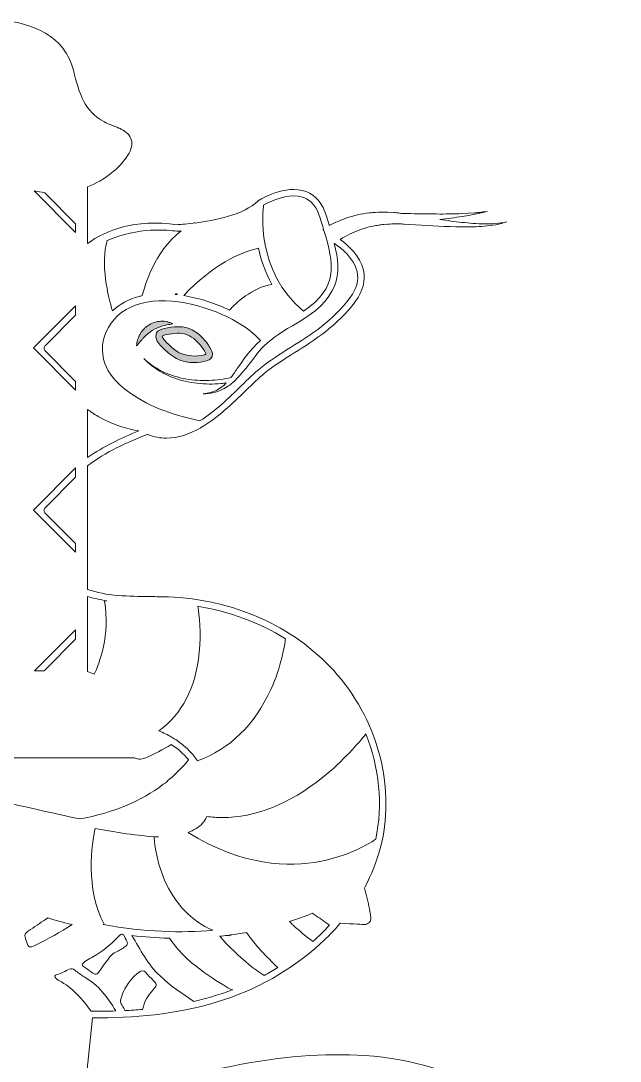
# Model space of a CAD drawing. Extents: x 786 to 2215, y -2929 to -71.
# Drawn here: x 1548 to 2215, y -1229 to -71 of the extents above; entities that cross this region are included whole.
import ezdxf

# ---------------------------------------------------------------- set-up
doc = ezdxf.new("R2010")
doc.units = 0
doc.header["$MEASUREMENT"] = 0
doc.layers.add('Layer 1', color=7, linetype='Continuous')

# ---------------------------------------------------------------- blocks, each defined once
blk = doc.blocks.new('block 2')
at = {"layer": 'Layer 1', "true_color": 0x00cada}
h = blk.add_hatch(color=132, dxfattribs=at)
h.dxf.hatch_style = 2
edge = h.paths.add_edge_path()
edge.add_spline(control_points=[(1687.7, -420.9), (1688.4, -420.3), (1689.2, -419.7), (1689.9, -419), (1690.6, -418.3), (1691.4, -417.8), (1692.2, -417.3), (1693, -416.7), (1693.7, -416.1), (1694.5, -415.7), (1697.8, -413.6), (1701.3, -412.1), (1705.1, -410.9), (1705.1, -410.9), (1708, -410.1), (1708, -410.1), (1709, -409.9), (1710, -409.6), (1711, -409.4), (1713.1, -408.9), (1715.2, -408.6), (1717.5, -408.2), (1716.5, -407.6), (1715.4, -407.2), (1714.4, -406.8), (1713.3, -406.4), (1712.2, -406.1), (1711.1, -405.8), (1710, -405.6), (1708.8, -405.5), (1707.7, -405.3), (1706.5, -405.3), (1705.3, -405.3), (1704.2, -405.3), (1699.5, -405.5), (1694.8, -406.9), (1690.7, -409.5), (1689.7, -410.1), (1688.8, -410.9), (1687.8, -411.6), (1686.9, -412.4), (1686, -413.1), (1685.2, -414), (1684.4, -414.9), (1683.6, -415.8), (1682.9, -416.7), (1682.2, -417.7), (1681.6, -418.6), (1681, -419.6), (1680.7, -420.1), (1680.4, -420.6), (1680.1, -421.1), (1679.9, -421.7), (1679.7, -422.2), (1679.5, -422.7), (1679, -423.8), (1678.7, -424.9), (1678.3, -426), (1677.9, -427), (1677.8, -428.2), (1677.6, -429.3), (1677.4, -430.4), (1677.3, -431.5), (1677.2, -432.7), (1678.8, -431), (1680.1, -429.2), (1681.4, -427.6), (1682.2, -426.8), (1682.8, -426), (1683.5, -425.3), (1683.8, -424.9), (1684.2, -424.5), (1684.5, -424.1), (1684.9, -423.7), (1685.2, -423.4), (1685.6, -423), (1686.3, -422.3), (1687, -421.6), (1687.7, -420.9)], knot_values=[0, 0, 0, 0, 1, 1, 1, 2, 2, 2, 3, 3, 3, 4, 4, 4, 5, 5, 5, 6, 6, 6, 7, 7, 7, 8, 8, 8, 9, 9, 9, 10, 10, 10, 11, 11, 11, 12, 12, 12, 13, 13, 13, 14, 14, 14, 15, 15, 15, 16, 16, 16, 17, 17, 17, 18, 18, 18, 19, 19, 19, 20, 20, 20, 21, 21, 21, 22, 22, 22, 23, 23, 23, 24, 24, 24, 25, 25, 25, 26, 26, 26, 26], degree=3, periodic=1)
h = blk.add_hatch(color=132, dxfattribs=at)
h.dxf.hatch_style = 2
edge = h.paths.add_edge_path()
edge.add_spline(control_points=[(1698.9, -418.9), (1694.3, -429.4), (1719.4, -445.8), (1721.6, -446.9), (1727.9, -449.8), (1734.8, -451.3), (1741.7, -451.3), (1746.1, -451.3), (1750.6, -450.7), (1754.9, -449.4), (1756.1, -449), (1759.9, -447.9), (1761.3, -444.5), (1762.6, -441.1), (1760.9, -437.8), (1758.8, -434.4), (1757, -431.3), (1754.7, -428.2), (1751.7, -425), (1746.7, -419.6), (1738.7, -412.9), (1728.4, -411.6), (1721.5, -410.8), (1708.9, -412.2), (1702.5, -415.3), (1700.4, -416.3), (1699.4, -417.8), (1698.9, -418.9)], knot_values=[0, 0, 0, 0, 1, 1, 1, 2, 2, 2, 3, 3, 3, 4, 4, 4, 5, 5, 5, 6, 6, 6, 7, 7, 7, 8, 8, 8, 9, 9, 9, 9], degree=3, periodic=1)
edge = h.paths.add_edge_path()
edge.add_spline(control_points=[(1705.7, -421.8), (1710.7, -419.4), (1721.9, -418.1), (1727.6, -418.8), (1735.6, -419.8), (1742.2, -425.4), (1746.4, -429.9), (1749, -432.8), (1751, -435.5), (1752.6, -438.1), (1753.9, -440.3), (1754.4, -441.3), (1754.5, -441.8), (1754.2, -441.9), (1753.7, -442.2), (1752.8, -442.5), (1743.6, -445.2), (1733.4, -444.4), (1724.7, -440.3), (1719.7, -438), (1705.6, -425.8), (1705.6, -421.9), (1705.6, -421.9), (1705.6, -421.8), (1705.7, -421.8)], knot_values=[0, 0, 0, 0, 1, 1, 1, 2, 2, 2, 3, 3, 3, 4, 4, 4, 5, 5, 5, 6, 6, 6, 7, 7, 7, 8, 8, 8, 8], degree=3, periodic=1)
at = {"layer": 'Layer 1', "lineweight": 0}
for points, knots in [([(2212.4, -1540.5), (2211.8, -1534.8), (2211.2, -1529.1), (2210.5, -1523.4), (2210.5, -1523.4), (2210.5, -1523.4), (2210.5, -1523.4), (2210.7, -1523.2), (2210.7, -1523), (2210.8, -1522.9), (2210.8, -1522.9), (2210.4, -1522.7), (2210.4, -1522.7), (2208.3, -1505.8), (2205.4, -1489.1), (2201.7, -1473), (2198, -1456.8), (2193.6, -1441.1), (2188.4, -1426.1), (2188.7, -1425), (2188.8, -1424.3), (2188.8, -1424), (2188.8, -1424), (2187.6, -1423.8), (2187.6, -1423.8), (2182.9, -1410.3), (2177.6, -1397.4), (2171.8, -1385.2), (2147.1, -1333), (2113.1, -1292.8), (2070.8, -1265.7), (2032.1, -1240.9), (1985.1, -1226.4), (1931.1, -1222.6), (1886.9, -1219.6), (1836.7, -1223.6), (1781.9, -1234.7), (1751.1, -1240.9), (1720, -1248.7), (1690, -1256.3), (1666.4, -1262.2), (1642.5, -1268.2), (1618.3, -1273.6), (1618.3, -1273.6), (1628, -1180.5), (1628, -1180.5), (1674.1, -1181.1), (1721, -1176.7), (1765.8, -1163.2), (1809.6, -1150), (1849.8, -1127.5), (1882, -1097.9), (1889.9, -1090.7), (1897.2, -1083.1), (1903.8, -1075.3), (1919, -1076.3), (1929.4, -1076.6), (1931, -1076.7), (1932.9, -1076.7), (1934.8, -1075.9), (1936.1, -1074.5), (1937.4, -1073), (1938, -1071.1), (1937.7, -1069.2), (1937.3, -1065.9), (1936.8, -1062.7), (1936.2, -1059.4), (1934.8, -1051.6), (1933, -1043.9), (1930.7, -1036.2), (1931.8, -1034.2), (1932.8, -1032.1), (1933.9, -1030.1), (1934, -1030), (1934.1, -1029.9), (1934.1, -1029.9), (1934.1, -1029.9), (1934, -1029.7), (1934, -1029.7), (1941, -1015.8), (1946.2, -1001.3), (1949.7, -986.4), (1965, -920.5), (1944.6, -846.8), (1896.5, -794.1), (1851.3, -744.5), (1784.2, -714.6), (1712.4, -712.1), (1705.9, -711.9), (1699.1, -711.8), (1692.5, -711.8), (1668.2, -711.5), (1643.3, -711.2), (1622.7, -703.8), (1622.7, -703.8), (1622.7, -566.1), (1622.7, -566.1), (1642.6, -550.8), (1666.3, -540.4), (1689.2, -531.2), (1689.3, -531.2), (1689.4, -531.3), (1689.5, -531.3), (1696.6, -534.2), (1703.6, -535.4), (1710.5, -535.4), (1723.5, -535.4), (1736, -531), (1747.8, -524.3), (1748, -524.3), (1748.1, -524.3), (1748.3, -524.4), (1748.3, -524.4), (1748.4, -523.9), (1748.4, -523.9), (1767.2, -513.1), (1784.2, -496.5), (1798.7, -482.5), (1806.2, -475.2), (1813.2, -468.3), (1819.5, -463.2), (1829.6, -454.9), (1840.7, -448), (1852.5, -440.6), (1875.9, -425.8), (1900.2, -410.6), (1920.8, -383.1), (1929.3, -371.6), (1932.2, -359.9), (1929.6, -348.3), (1925.9, -332.7), (1913, -321), (1903.7, -314.3), (1904.5, -313.7), (1905.4, -313.2), (1906.3, -312.6), (1909.6, -310.6), (1913.1, -308.9), (1916.6, -307.2), (1923.7, -303.9), (1931.3, -301.4), (1939, -299.7), (1941, -299.2), (1942.9, -298.9), (1944.9, -298.6), (1944.9, -298.6), (1947.8, -298.1), (1947.8, -298.1), (1948.8, -297.9), (1949.8, -297.8), (1950.8, -297.7), (1951.9, -297.6), (1953, -297.5), (1954.1, -297.4), (1954.1, -297.4), (1954.2, -297.5), (1954.2, -297.5), (1957.4, -297.3), (1960.6, -297.1), (1963.8, -296.8), (1965.5, -296.8), (1967.2, -296.9), (1968.9, -296.9), (1970.9, -297), (1972.9, -297), (1975, -297.2), (1975, -297.2), (1987.7, -298), (1987.7, -298), (2004.7, -299.1), (2021.7, -300.1), (2038.7, -300.2), (2047.2, -300.3), (2055.7, -300.2), (2064.3, -299.5), (2072.7, -298.7), (2081.3, -297.5), (2089.2, -294.5), (2081, -296.7), (2072.6, -297), (2064.2, -296.9), (2055.8, -296.8), (2047.4, -296.1), (2039, -295.2), (2030.9, -294.3), (2022.8, -293.2), (2014.7, -292), (2023, -291), (2031.3, -290), (2039.6, -288.7), (2039.6, -288.7), (2046.7, -287.5), (2046.7, -287.5), (2046.7, -287.5), (2053.7, -286.2), (2053.7, -286.2), (2056.1, -285.7), (2058.4, -285.2), (2060.7, -284.7), (2063.1, -284.1), (2065.3, -283.4), (2067.6, -282.8), (2065.3, -283.1), (2062.9, -283.6), (2060.6, -283.9), (2058.2, -284.1), (2055.9, -284.4), (2053.5, -284.6), (2053.5, -284.6), (2046.4, -285.1), (2046.4, -285.1), (2046.4, -285.1), (2039.3, -285.5), (2039.3, -285.5), (2029.8, -285.8), (2020.4, -286), (2010.9, -285.9), (2001.4, -285.9), (1991.9, -285.8), (1982.4, -285.5), (1978.9, -285.4), (1975.4, -285.3), (1972, -285.2), (1971.2, -285.1), (1970.5, -285), (1969.9, -284.9), (1967.7, -284.7), (1965.5, -284.3), (1963.2, -284.2), (1963.2, -284.2), (1956.6, -283.8), (1956.6, -283.8), (1954.4, -283.8), (1952.1, -283.8), (1949.9, -283.8), (1948.8, -283.8), (1947.7, -283.8), (1946.5, -283.9), (1946.5, -283.9), (1943.2, -284.1), (1943.2, -284.1), (1941, -284.3), (1938.7, -284.4), (1936.5, -284.7), (1927.6, -285.7), (1918.7, -287.7), (1910.1, -290.7), (1905.8, -292.2), (1901.5, -293.9), (1897.4, -295.9), (1895.4, -296.8), (1893.5, -297.8), (1891.5, -298.9), (1891.4, -298.5), (1891.4, -298.2), (1891.3, -297.9), (1890.3, -294.9), (1889.4, -291.7), (1888.5, -288.5), (1884.3, -274.4), (1876.7, -265.1), (1865.8, -261), (1842.8, -252.3), (1813.9, -270.2), (1812.7, -271), (1812.7, -271), (1812.4, -271.2), (1812.4, -271.2), (1812.4, -271.2), (1812.1, -271.5), (1812.1, -271.5), (1796.9, -286.7), (1763.9, -293.2), (1742.4, -296), (1742.4, -296), (1742.1, -295.3), (1742.1, -295.3), (1741.5, -295.6), (1741, -295.9), (1740.4, -296.2), (1730.9, -297.3), (1724, -297.7), (1722.5, -297.8), (1675, -291.2), (1643, -304), (1622.7, -318.7), (1622.7, -318.7), (1622.7, -255.8), (1622.7, -255.8), (1641.7, -248.1), (1657.6, -235.8), (1667.3, -220.6), (1671.6, -214), (1672.9, -208.3), (1671.2, -203.1), (1669.6, -197.9), (1665.3, -194.4), (1660.2, -191.7), (1660.2, -191.7), (1660.2, -191.6), (1660.2, -191.6), (1659.9, -191.4), (1658.2, -190.6), (1655.5, -189.4), (1653.7, -188.7), (1652, -188), (1650.2, -187.3), (1647.2, -186), (1644.1, -184.8), (1641.4, -183.4), (1619.7, -172.3), (1613.4, -152.6), (1606.9, -126), (1597.5, -87.8), (1559.9, -72.5), (1527.8, -70.9), (1527.8, -70.9), (1527.6, -70.9), (1527.6, -70.9), (1527.6, -70.9), (1527.3, -70.9), (1527.3, -70.9), (1495.2, -72.5), (1457.6, -87.8), (1448.3, -126), (1441.8, -152.6), (1435.5, -172.3), (1413.7, -183.4), (1411, -184.8), (1407.9, -186), (1404.9, -187.3), (1403.1, -188), (1401.4, -188.7), (1399.6, -189.5), (1396.9, -190.6), (1395.3, -191.4), (1394.9, -191.6), (1394.9, -191.6), (1395, -191.7), (1395, -191.7), (1389.8, -194.4), (1385.6, -197.9), (1383.9, -203.1), (1382.3, -208.3), (1383.5, -214), (1387.8, -220.6), (1397.6, -235.8), (1413.4, -248.1), (1432.5, -255.8), (1432.5, -255.8), (1432.5, -480.3), (1432.5, -480.3), (1420.3, -494.5), (1409, -509.7), (1399, -525.8), (1372, -569.5), (1357.8, -618.1), (1356.8, -664.4), (1356.8, -664.4), (1356.1, -664.9), (1356.1, -664.9), (1356.2, -665), (1356.4, -665.3), (1356.8, -665.7), (1356.4, -686.1), (1358.6, -706), (1363.4, -724.9), (1363.5, -725.1), (1363.6, -725.3), (1363.6, -725.6), (1367.8, -741.9), (1374, -757.4), (1382.1, -771.7), (1389.2, -784.2), (1397.5, -795.5), (1406.6, -805.7), (1397.9, -810.2), (1389.2, -815.4), (1382.1, -822.7), (1374.6, -830.6), (1371.2, -841.9), (1371.9, -856.3), (1372.1, -859.9), (1372.5, -863.5), (1372.9, -867), (1373.4, -870.7), (1373.8, -874.1), (1373.9, -877.6), (1373.9, -878.3), (1373.9, -878.8), (1373.8, -879.2), (1373.6, -879.1), (1373.4, -879), (1373, -878.9), (1344.1, -866.7), (1316.3, -845.1), (1298.8, -821.1), (1298.5, -820.7), (1298.2, -820.2), (1297.8, -819.6), (1295.3, -815.7), (1291.5, -809.8), (1285.5, -808.9), (1282.5, -808.4), (1279.6, -809.3), (1277.1, -811.4), (1273.9, -814.1), (1272.9, -818), (1272.4, -820.1), (1267.6, -838.2), (1265.7, -856.8), (1266.9, -875.4), (1243.6, -889), (1217.3, -905.3), (1194.3, -927), (1153.6, -965.4), (1127.5, -1011.2), (1118.9, -1059.4), (1118.3, -1062.6), (1117.8, -1065.9), (1117.4, -1069.2), (1117.2, -1071.1), (1117.8, -1073), (1119.1, -1074.5), (1120.4, -1075.9), (1122.2, -1076.7), (1124.2, -1076.7), (1125.5, -1076.6), (1133.3, -1076.4), (1145.1, -1075.7), (1115.7, -1128.5), (1103.4, -1189.9), (1111.8, -1248.6), (1119.9, -1305.1), (1147.1, -1359.3), (1190.5, -1405.3), (1192.2, -1407.1), (1194, -1408.9), (1195.8, -1410.8), (1181.3, -1407.5), (1143.2, -1400.6), (1094.2, -1405.7), (1058, -1409.6), (1023.4, -1419.2), (991.4, -1434.5), (960.6, -1449.2), (932.1, -1469.2), (906.5, -1494.1), (906.5, -1494.1), (903.9, -1493.9), (903.9, -1493.9), (903.9, -1494.2), (903.8, -1495.2), (903.7, -1496.9), (897.1, -1503.4), (890.8, -1510.2), (884.6, -1517.4), (855.7, -1551), (833.1, -1587.1), (817.2, -1624.5), (817.2, -1624.5), (814.7, -1624.6), (814.7, -1624.6), (814.7, -1625), (814.8, -1626.7), (815.1, -1629.6), (793.7, -1682), (785.6, -1736.8), (791.7, -1790.7), (793.3, -1805.4), (796.1, -1820), (799.8, -1834.4), (799.8, -1834.4), (798.8, -1835.4), (798.8, -1835.4), (798.8, -1835.4), (799.5, -1836.1), (800.6, -1837.3), (809.1, -1868.9), (822.7, -1899.5), (841, -1928.8), (859.3, -1958.1), (882.4, -1986.1), (910, -2012.4), (910, -2012.4), (909.2, -2013.8), (909.2, -2013.8), (909.5, -2014), (911.4, -2015), (914.4, -2016.5), (921.9, -2023.4), (929.7, -2030.3), (937.8, -2037), (945.9, -2043.7), (954.4, -2050.3), (963.1, -2056.7), (1009.2, -2090.6), (1060.9, -2115.5), (1117.5, -2131.2), (1117.5, -2131.2), (1117.7, -2133), (1117.7, -2133), (1118, -2133), (1119.8, -2132.9), (1122.8, -2132.6), (1122.8, -2132.6), (1122.8, -2132.6), (1122.8, -2132.6), (1169.4, -2145), (1219.4, -2151.2), (1272.5, -2151.2), (1272.5, -2151.2), (1274.2, -2151.2), (1274.2, -2151.2), (1338.4, -2151), (1395.5, -2141.8), (1438, -2132.7), (1441.3, -2230.1), (1442.7, -2317.8), (1442.1, -2390.1), (1418.9, -2418.3), (1403.9, -2453), (1402.8, -2497.2), (1402.6, -2502.8), (1402.7, -2508.4), (1403.1, -2513.8), (1403.1, -2514.2), (1403.1, -2514.5), (1403.1, -2514.8), (1405.9, -2557.5), (1422.3, -2595.1), (1439.9, -2623.9), (1445.7, -2705.9), (1460.7, -2770.4), (1474.6, -2815.2), (1497, -2886.9), (1521, -2924), (1522, -2925.6), (1522, -2925.6), (1522, -2925.6), (1522, -2925.6), (1522.1, -2925.6), (1522.1, -2925.7), (1522.1, -2925.7), (1522.3, -2926), (1522.5, -2926.3), (1522.8, -2926.5), (1522.8, -2926.6), (1522.9, -2926.6), (1523, -2926.7), (1523.2, -2927), (1523.6, -2927.2), (1523.9, -2927.4), (1523.9, -2927.5), (1523.9, -2927.5), (1523.9, -2927.5), (1524, -2927.5), (1524, -2927.5), (1524.1, -2927.6), (1524.3, -2927.7), (1524.5, -2927.8), (1524.7, -2927.9), (1524.8, -2927.9), (1524.9, -2928), (1525, -2928), (1525.1, -2928.1), (1525.3, -2928.2), (1525.5, -2928.2), (1525.6, -2928.3), (1525.7, -2928.3), (1525.8, -2928.3), (1526, -2928.4), (1526.2, -2928.4), (1526.3, -2928.4), (1526.5, -2928.5), (1526.6, -2928.5), (1526.7, -2928.5), (1526.9, -2928.5), (1527.1, -2928.6), (1527.4, -2928.6), (1527.4, -2928.6), (1527.5, -2928.6), (1527.6, -2928.6), (1527.9, -2928.6), (1528.2, -2928.6), (1528.4, -2928.5), (1528.5, -2928.5), (1528.6, -2928.5), (1528.7, -2928.5), (1528.9, -2928.4), (1529.1, -2928.4), (1529.3, -2928.3), (1529.4, -2928.3), (1529.5, -2928.3), (1529.6, -2928.2), (1529.8, -2928.2), (1530, -2928.1), (1530.2, -2928), (1530.3, -2928), (1530.4, -2927.9), (1530.5, -2927.9), (1530.7, -2927.8), (1530.9, -2927.7), (1531.1, -2927.6), (1531.1, -2927.5), (1531.2, -2927.5), (1531.2, -2927.5), (1531.2, -2927.5), (1531.2, -2927.5), (1531.2, -2927.4), (1531.6, -2927.2), (1531.9, -2927), (1532.2, -2926.7), (1532.2, -2926.7), (1532.4, -2926.5), (1532.4, -2926.5), (1532.6, -2926.3), (1532.8, -2926), (1533, -2925.7), (1533.1, -2925.7), (1533.1, -2925.6), (1533.1, -2925.6), (1533.1, -2925.6), (1533.1, -2925.6), (1533.1, -2925.6), (1534.1, -2924), (1558.1, -2886.9), (1580.5, -2815.2), (1581, -2813.7), (1581.5, -2812.2), (1581.9, -2810.6), (1591.5, -2835.2), (1596.5, -2864.3), (1585.3, -2892.1), (1585.3, -2892.1), (1574.5, -2919), (1574.5, -2919), (1574.5, -2919), (1591.6, -2895.6), (1591.6, -2895.6), (1620.6, -2855.9), (1613.6, -2801), (1597.5, -2762.9), (1596.9, -2761.5), (1596.3, -2760.1), (1595.6, -2758.7), (1610.5, -2693.4), (1621.9, -2604.9), (1616, -2496.3), (1614.6, -2470.3), (1613.6, -2439.9), (1613.2, -2405.6), (1635.5, -2395.7), (1657.4, -2388.1), (1676.6, -2382), (1696.7, -2375.7), (1718, -2370.5), (1738.6, -2365.6), (1770.2, -2358), (1802.8, -2350.1), (1832.7, -2337.5), (1861.6, -2325.3), (1890.2, -2306.3), (1915.4, -2282.9), (1915.4, -2282.9), (1915.4, -2282.8), (1915.4, -2282.8), (1916, -2282.5), (1916.7, -2282.2), (1917.3, -2281.8), (1917.3, -2281.8), (1917, -2281.4), (1917, -2281.4), (1923.4, -2275.4), (1929.5, -2269), (1935.4, -2262.5), (1992.9, -2198.2), (2003, -2117.1), (1964.7, -2044.1), (1964.7, -2044.1), (1964.7, -2044.1), (1964.7, -2044.1), (1964.8, -2043.9), (1964.8, -2043.7), (1964.8, -2043.7), (1964.8, -2043.7), (1964.5, -2043.6), (1964.5, -2043.6), (1959, -2033.2), (1952.5, -2022.9), (1945, -2012.9), (1919, -1978.1), (1886.7, -1949.6), (1850.3, -1928.9), (1850.3, -1928.9), (1850.3, -1928.9), (1850.3, -1928.9), (1850.3, -1928.8), (1850.3, -1928.6), (1850.3, -1928.6), (1850.3, -1928.6), (1849.9, -1928.7), (1849.9, -1928.7), (1849.9, -1928.7), (1849.9, -1928.7), (1849.9, -1928.7), (1820.9, -1912.2), (1789.3, -1900.7), (1756.2, -1894.8), (1753.1, -1894.2), (1749.9, -1893.7), (1746.8, -1893.2), (1746.2, -1893), (1745.5, -1892.8), (1744.7, -1892.7), (1743.8, -1892.5), (1743.1, -1892.5), (1742.5, -1892.6), (1704.9, -1887.2), (1666.6, -1887.2), (1628.2, -1889.5), (1629.9, -1859.5), (1631.7, -1830.3), (1633.6, -1802), (1634.7, -1802.3), (1635.7, -1802.6), (1636.8, -1802.8), (1640.6, -1803.8), (1644.4, -1804.1), (1648, -1804.4), (1651.3, -1804.6), (1654.5, -1804.9), (1657.5, -1805.6), (1659.2, -1806), (1660.9, -1806.4), (1662.5, -1806.9), (1662.5, -1806.9), (1662.7, -1806.3), (1662.7, -1806.3), (1662.7, -1806.3), (1662.5, -1806.9), (1662.5, -1806.9), (1673, -1809.8), (1683.6, -1813.9), (1693.9, -1817.9), (1700.6, -1820.5), (1707.6, -1823.2), (1714.5, -1825.5), (1761.2, -1841.3), (1797.5, -1851.4), (1832.3, -1858.3), (1863.6, -1864.5), (1892.6, -1867.8), (1920.7, -1868.3), (1923.2, -1868.4), (1925.6, -1868.4), (1928.1, -1868.4), (1974.1, -1868.4), (2019.2, -1859.8), (2058.9, -1843.5), (2104.8, -1824.7), (2142.4, -1795.6), (2167.7, -1759.6), (2192.8, -1723.8), (2207.9, -1679.5), (2212.8, -1627.3), (2212.8, -1627.3), (2214.3, -1626.8), (2214.3, -1626.8), (2214, -1625.5), (2213.6, -1624.3), (2213.2, -1623), (2215.3, -1597.3), (2215.1, -1569.8), (2212.4, -1540.5)], [0, 0, 0, 0, 1, 1, 1, 2, 2, 2, 3, 3, 3, 4, 4, 4, 5, 5, 5, 6, 6, 6, 7, 7, 7, 8, 8, 8, 9, 9, 9, 10, 10, 10, 11, 11, 11, 12, 12, 12, 13, 13, 13, 14, 14, 14, 15, 15, 15, 16, 16, 16, 17, 17, 17, 18, 18, 18, 19, 19, 19, 20, 20, 20, 21, 21, 21, 22, 22, 22, 23, 23, 23, 24, 24, 24, 25, 25, 25, 26, 26, 26, 27, 27, 27, 28, 28, 28, 29, 29, 29, 30, 30, 30, 31, 31, 31, 32, 32, 32, 33, 33, 33, 34, 34, 34, 35, 35, 35, 36, 36, 36, 37, 37, 37, 38, 38, 38, 39, 39, 39, 40, 40, 40, 41, 41, 41, 42, 42, 42, 43, 43, 43, 44, 44, 44, 45, 45, 45, 46, 46, 46, 47, 47, 47, 48, 48, 48, 49, 49, 49, 50, 50, 50, 51, 51, 51, 52, 52, 52, 53, 53, 53, 54, 54, 54, 55, 55, 55, 56, 56, 56, 57, 57, 57, 58, 58, 58, 59, 59, 59, 60, 60, 60, 61, 61, 61, 62, 62, 62, 63, 63, 63, 64, 64, 64, 65, 65, 65, 66, 66, 66, 67, 67, 67, 68, 68, 68, 69, 69, 69, 70, 70, 70, 71, 71, 71, 72, 72, 72, 73, 73, 73, 74, 74, 74, 75, 75, 75, 76, 76, 76, 77, 77, 77, 78, 78, 78, 79, 79, 79, 80, 80, 80, 81, 81, 81, 82, 82, 82, 83, 83, 83, 84, 84, 84, 85, 85, 85, 86, 86, 86, 87, 87, 87, 88, 88, 88, 89, 89, 89, 90, 90, 90, 91, 91, 91, 92, 92, 92, 93, 93, 93, 94, 94, 94, 95, 95, 95, 96, 96, 96, 97, 97, 97, 98, 98, 98, 99, 99, 99, 100, 100, 100, 101, 101, 101, 102, 102, 102, 103, 103, 103, 104, 104, 104, 105, 105, 105, 106, 106, 106, 107, 107, 107, 108, 108, 108, 109, 109, 109, 110, 110, 110, 111, 111, 111, 112, 112, 112, 113, 113, 113, 114, 114, 114, 115, 115, 115, 116, 116, 116, 117, 117, 117, 118, 118, 118, 119, 119, 119, 120, 120, 120, 121, 121, 121, 122, 122, 122, 123, 123, 123, 124, 124, 124, 125, 125, 125, 126, 126, 126, 127, 127, 127, 128, 128, 128, 129, 129, 129, 130, 130, 130, 131, 131, 131, 132, 132, 132, 133, 133, 133, 134, 134, 134, 135, 135, 135, 136, 136, 136, 137, 137, 137, 138, 138, 138, 139, 139, 139, 140, 140, 140, 141, 141, 141, 142, 142, 142, 143, 143, 143, 144, 144, 144, 145, 145, 145, 146, 146, 146, 147, 147, 147, 148, 148, 148, 149, 149, 149, 150, 150, 150, 151, 151, 151, 152, 152, 152, 153, 153, 153, 154, 154, 154, 155, 155, 155, 156, 156, 156, 157, 157, 157, 158, 158, 158, 159, 159, 159, 160, 160, 160, 161, 161, 161, 162, 162, 162, 163, 163, 163, 164, 164, 164, 165, 165, 165, 166, 166, 166, 167, 167, 167, 168, 168, 168, 169, 169, 169, 170, 170, 170, 171, 171, 171, 172, 172, 172, 173, 173, 173, 174, 174, 174, 175, 175, 175, 176, 176, 176, 177, 177, 177, 178, 178, 178, 179, 179, 179, 180, 180, 180, 181, 181, 181, 182, 182, 182, 183, 183, 183, 184, 184, 184, 185, 185, 185, 186, 186, 186, 187, 187, 187, 188, 188, 188, 189, 189, 189, 190, 190, 190, 191, 191, 191, 192, 192, 192, 193, 193, 193, 194, 194, 194, 195, 195, 195, 196, 196, 196, 197, 197, 197, 198, 198, 198, 199, 199, 199, 200, 200, 200, 201, 201, 201, 202, 202, 202, 203, 203, 203, 204, 204, 204, 205, 205, 205, 206, 206, 206, 207, 207, 207, 208, 208, 208, 209, 209, 209, 210, 210, 210, 211, 211, 211, 212, 212, 212, 213, 213, 213, 214, 214, 214, 215, 215, 215, 216, 216, 216, 217, 217, 217, 218, 218, 218, 219, 219, 219, 220, 220, 220, 221, 221, 221, 222, 222, 222, 223, 223, 223, 224, 224, 224, 225, 225, 225, 226, 226, 226, 227, 227, 227, 228, 228, 228, 229, 229, 229, 230, 230, 230, 231, 231, 231, 232, 232, 232, 233, 233, 233, 234, 234, 234, 235, 235, 235, 236, 236, 236, 237, 237, 237, 238, 238, 238, 239, 239, 239, 240, 240, 240, 241, 241, 241, 242, 242, 242, 243, 243, 243, 244, 244, 244, 245, 245, 245, 246, 246, 246, 247, 247, 247, 248, 248, 248, 249, 249, 249, 250, 250, 250, 251, 251, 251, 252, 252, 252, 253, 253, 253, 254, 254, 254, 255, 255, 255, 256, 256, 256, 257, 257, 257, 258, 258, 258, 258]), ([(1574.9, -262.2), (1575.1, -262.5), (1575.4, -262.8), (1575.7, -263.1), (1575.7, -263.1), (1609.3, -296.8), (1609.3, -296.8), (1609.3, -296.8), (1609.3, -306.4), (1609.3, -306.4), (1609.3, -306.4), (1563.2, -260.3), (1563.2, -260.3), (1567.1, -261), (1571, -261.6), (1574.9, -262.2)], [0, 0, 0, 0, 1, 1, 1, 2, 2, 2, 3, 3, 3, 4, 4, 4, 5, 5, 5, 5]), ([(1818.5, -276), (1824.9, -272.4), (1846.7, -261.4), (1863.3, -267.7), (1871.9, -271), (1878.1, -278.7), (1881.5, -290.6), (1882.5, -293.8), (1883.4, -296.9), (1884.3, -300), (1884.6, -300.9), (1884.9, -301.9), (1885.2, -302.8), (1885, -302.9), (1884.9, -303), (1884.7, -303.1), (1884.7, -303.1), (1885.6, -304.2), (1885.6, -304.2), (1896.8, -341.8), (1902.6, -366.8), (1863.1, -394.1), (1809.3, -349.8), (1817.7, -281.2), (1818.5, -276)], [0, 0, 0, 0, 1, 1, 1, 2, 2, 2, 3, 3, 3, 4, 4, 4, 5, 5, 5, 6, 6, 6, 7, 7, 7, 8, 8, 8, 8]), ([(1644.6, -315.5), (1678.9, -300.1), (1712.6, -303.8), (1721.8, -305), (1721.8, -305), (1722.1, -305), (1722.1, -305), (1722.1, -305), (1722.4, -305), (1722.4, -305), (1722.8, -305), (1724.4, -304.9), (1726.8, -304.8), (1696.7, -327.9), (1685.9, -366.7), (1683.5, -376.8), (1682.3, -377.1), (1681.1, -377.3), (1679.9, -377.7), (1668.1, -380.8), (1658.1, -386.2), (1650.2, -393.8), (1645.9, -378.9), (1636.3, -340.1), (1644.6, -315.5)], [0, 0, 0, 0, 1, 1, 1, 2, 2, 2, 3, 3, 3, 4, 4, 4, 5, 5, 5, 6, 6, 6, 7, 7, 7, 8, 8, 8, 8]), ([(1897.3, -318.6), (1897.3, -318.6), (1897.4, -318.9), (1897.4, -318.9), (1897.5, -318.9), (1897.5, -318.8), (1897.5, -318.8), (1905.9, -324.5), (1919.2, -335.6), (1922.5, -350), (1924.7, -359.4), (1922.1, -369.1), (1914.9, -378.7), (1895.2, -405.2), (1871.5, -420), (1848.6, -434.4), (1836.7, -441.9), (1825.4, -449), (1814.9, -457.5), (1808.4, -462.8), (1801.2, -469.8), (1793.6, -477.3), (1779.7, -490.8), (1764.2, -505.8), (1747.7, -516.1), (1713.8, -509.2), (1687.3, -498.3), (1666.7, -482.8), (1654.1, -473.4), (1645.8, -463.2), (1641.8, -452.4), (1637.1, -439.5), (1638.6, -424.9), (1645.9, -412.2), (1653.6, -398.7), (1665.8, -389.6), (1682, -385.4), (1716.1, -376.4), (1761.6, -390), (1789.4, -406.5), (1800.1, -412.8), (1808.5, -419.4), (1814.9, -426.7), (1802.9, -437.8), (1795.6, -448.6), (1789.2, -458), (1786.8, -461.6), (1784.5, -464.9), (1782.2, -467.8), (1778.5, -468.8), (1774.6, -469.5), (1770.8, -470), (1766.5, -470.6), (1762.1, -471), (1757.8, -471.2), (1749.1, -471.5), (1740.3, -471), (1731.7, -469.5), (1727.4, -468.7), (1723.2, -467.7), (1719, -466.3), (1714.8, -465), (1710.7, -463.5), (1706.8, -461.5), (1704.8, -460.6), (1702.9, -459.5), (1701, -458.5), (1699.1, -457.3), (1697.2, -456.3), (1695.4, -455), (1691.7, -452.5), (1688.4, -449.7), (1685.1, -446.7), (1688.2, -449.8), (1691.4, -452.9), (1695, -455.5), (1696.7, -456.9), (1698.6, -458.1), (1700.4, -459.3), (1702.3, -460.5), (1704.2, -461.7), (1706.2, -462.7), (1710.1, -464.9), (1714.2, -466.7), (1718.4, -468.2), (1722.5, -469.8), (1726.8, -471.1), (1731.2, -472.1), (1739.9, -474.1), (1748.9, -475), (1757.8, -475.2), (1762.3, -475.2), (1766.8, -475), (1771.3, -474.7), (1773.2, -474.5), (1775.1, -474.3), (1777, -474), (1770.8, -480.4), (1763.4, -484.6), (1751.2, -486.2), (1757.9, -485.9), (1768.3, -484.5), (1778.4, -478.1), (1781.5, -476.1), (1785.4, -473.2), (1795.2, -462.1), (1807.1, -448.5), (1809.7, -442.2), (1816, -435.7), (1824.4, -427.4), (1835.3, -418.7), (1850.5, -410.4), (1904.2, -380.8), (1905.9, -353.2), (1897.1, -318.6), (1897.2, -318.6), (1897.2, -318.6), (1897.3, -318.6)], [0, 0, 0, 0, 1, 1, 1, 2, 2, 2, 3, 3, 3, 4, 4, 4, 5, 5, 5, 6, 6, 6, 7, 7, 7, 8, 8, 8, 9, 9, 9, 10, 10, 10, 11, 11, 11, 12, 12, 12, 13, 13, 13, 14, 14, 14, 15, 15, 15, 16, 16, 16, 17, 17, 17, 18, 18, 18, 19, 19, 19, 20, 20, 20, 21, 21, 21, 22, 22, 22, 23, 23, 23, 24, 24, 24, 25, 25, 25, 26, 26, 26, 27, 27, 27, 28, 28, 28, 29, 29, 29, 30, 30, 30, 31, 31, 31, 32, 32, 32, 33, 33, 33, 34, 34, 34, 35, 35, 35, 36, 36, 36, 37, 37, 37, 38, 38, 38, 39, 39, 39, 39]), ([(1812.8, -324), (1815.3, -336.1), (1819.8, -350.2), (1827.8, -364.3), (1806.2, -367.3), (1786.8, -386.1), (1780.6, -392.8), (1765.6, -385.7), (1747.8, -379.7), (1729.7, -376.7), (1762, -342.1), (1792, -328.9), (1812.8, -324)], [0, 0, 0, 0, 1, 1, 1, 2, 2, 2, 3, 3, 3, 4, 4, 4, 4]), ([(1722.3, -374.7), (1722.3, -374.7), (1722.3, -375.6), (1722.3, -375.6), (1721.6, -375.5), (1720.9, -375.4), (1720.1, -375.4), (1720.6, -375.1), (1721.3, -374.7), (1722.3, -374.7)], [0, 0, 0, 0, 1, 1, 1, 2, 2, 2, 3, 3, 3, 3]), ([(1609.3, -388), (1609.3, -388), (1609.3, -398.5), (1609.3, -398.5), (1609.3, -398.5), (1575.7, -432.1), (1575.7, -432.1), (1574.8, -433), (1574.3, -434.2), (1574.3, -435.4), (1574.3, -436.7), (1574.8, -437.8), (1575.7, -438.7), (1575.7, -438.7), (1609.3, -472.4), (1609.3, -472.4), (1609.3, -472.4), (1609.3, -482), (1609.3, -482), (1609.3, -482), (1562.3, -435), (1562.3, -435), (1562.3, -435), (1609.3, -388), (1609.3, -388)], [0, 0, 0, 0, 1, 1, 1, 2, 2, 2, 3, 3, 3, 4, 4, 4, 5, 5, 5, 6, 6, 6, 7, 7, 7, 8, 8, 8, 8]), ([(1687.7, -420.9), (1688.4, -420.3), (1689.2, -419.7), (1689.9, -419), (1690.6, -418.3), (1691.4, -417.8), (1692.2, -417.3), (1693, -416.7), (1693.7, -416.1), (1694.5, -415.7), (1697.8, -413.6), (1701.3, -412.1), (1705.1, -410.9), (1705.1, -410.9), (1708, -410.1), (1708, -410.1), (1709, -409.9), (1710, -409.6), (1711, -409.4), (1713.1, -408.9), (1715.2, -408.6), (1717.5, -408.2), (1716.5, -407.6), (1715.4, -407.2), (1714.4, -406.8), (1713.3, -406.4), (1712.2, -406.1), (1711.1, -405.8), (1710, -405.6), (1708.8, -405.5), (1707.7, -405.3), (1706.5, -405.3), (1705.3, -405.3), (1704.2, -405.3), (1699.5, -405.5), (1694.8, -406.9), (1690.7, -409.5), (1689.7, -410.1), (1688.8, -410.9), (1687.8, -411.6), (1686.9, -412.4), (1686, -413.1), (1685.2, -414), (1684.4, -414.9), (1683.6, -415.8), (1682.9, -416.7), (1682.2, -417.7), (1681.6, -418.6), (1681, -419.6), (1680.7, -420.1), (1680.4, -420.6), (1680.1, -421.1), (1679.9, -421.7), (1679.7, -422.2), (1679.5, -422.7), (1679, -423.8), (1678.7, -424.9), (1678.3, -426), (1677.9, -427), (1677.8, -428.2), (1677.6, -429.3), (1677.4, -430.4), (1677.3, -431.5), (1677.2, -432.7), (1678.8, -431), (1680.1, -429.2), (1681.4, -427.6), (1682.2, -426.8), (1682.8, -426), (1683.5, -425.3), (1683.8, -424.9), (1684.2, -424.5), (1684.5, -424.1), (1684.9, -423.7), (1685.2, -423.4), (1685.6, -423), (1686.3, -422.3), (1687, -421.6), (1687.7, -420.9)], [0, 0, 0, 0, 1, 1, 1, 2, 2, 2, 3, 3, 3, 4, 4, 4, 5, 5, 5, 6, 6, 6, 7, 7, 7, 8, 8, 8, 9, 9, 9, 10, 10, 10, 11, 11, 11, 12, 12, 12, 13, 13, 13, 14, 14, 14, 15, 15, 15, 16, 16, 16, 17, 17, 17, 18, 18, 18, 19, 19, 19, 20, 20, 20, 21, 21, 21, 22, 22, 22, 23, 23, 23, 24, 24, 24, 25, 25, 25, 26, 26, 26, 26]), ([(1698.9, -418.9), (1694.3, -429.4), (1719.4, -445.8), (1721.6, -446.9), (1727.9, -449.8), (1734.8, -451.3), (1741.7, -451.3), (1746.1, -451.3), (1750.6, -450.7), (1754.9, -449.4), (1756.1, -449), (1759.9, -447.9), (1761.3, -444.5), (1762.6, -441.1), (1760.9, -437.8), (1758.8, -434.4), (1757, -431.3), (1754.7, -428.2), (1751.7, -425), (1746.7, -419.6), (1738.7, -412.9), (1728.4, -411.6), (1721.5, -410.8), (1708.9, -412.2), (1702.5, -415.3), (1700.4, -416.3), (1699.4, -417.8), (1698.9, -418.9)], [0, 0, 0, 0, 1, 1, 1, 2, 2, 2, 3, 3, 3, 4, 4, 4, 5, 5, 5, 6, 6, 6, 7, 7, 7, 8, 8, 8, 9, 9, 9, 9]), ([(1705.7, -421.8), (1710.7, -419.4), (1721.9, -418.1), (1727.6, -418.8), (1735.6, -419.8), (1742.2, -425.4), (1746.4, -429.9), (1749, -432.8), (1751, -435.5), (1752.6, -438.1), (1753.9, -440.3), (1754.4, -441.3), (1754.5, -441.8), (1754.2, -441.9), (1753.7, -442.2), (1752.8, -442.5), (1743.6, -445.2), (1733.4, -444.4), (1724.7, -440.3), (1719.7, -438), (1705.6, -425.8), (1705.6, -421.9), (1705.6, -421.9), (1705.6, -421.8), (1705.7, -421.8)], [0, 0, 0, 0, 1, 1, 1, 2, 2, 2, 3, 3, 3, 4, 4, 4, 5, 5, 5, 6, 6, 6, 7, 7, 7, 8, 8, 8, 8]), ([(1622.7, -526.2), (1622.7, -526), (1622.7, -525.8), (1622.7, -525.6), (1622.7, -525.6), (1622.7, -503.5), (1622.7, -503.5), (1626.2, -506.1), (1630.1, -508.7), (1634.4, -511.2), (1651.6, -521.2), (1668, -525.4), (1679.5, -527.3), (1660, -535.4), (1640.2, -544.5), (1622.7, -557), (1622.7, -557), (1622.7, -526.2), (1622.7, -526.2)], [0, 0, 0, 0, 1, 1, 1, 2, 2, 2, 3, 3, 3, 4, 4, 4, 5, 5, 5, 6, 6, 6, 6]), ([(1609.3, -568.3), (1609.3, -568.3), (1609.3, -578.8), (1609.3, -578.8), (1609.3, -578.8), (1575.7, -612.5), (1575.7, -612.5), (1574.8, -613.4), (1574.3, -614.5), (1574.3, -615.8), (1574.3, -617), (1574.8, -618.2), (1575.7, -619.1), (1575.7, -619.1), (1609.3, -652.7), (1609.3, -652.7), (1609.3, -652.7), (1609.3, -662.4), (1609.3, -662.4), (1609.3, -662.4), (1562.3, -615.4), (1562.3, -615.4), (1562.3, -615.4), (1609.3, -568.3), (1609.3, -568.3)], [0, 0, 0, 0, 1, 1, 1, 2, 2, 2, 3, 3, 3, 4, 4, 4, 5, 5, 5, 6, 6, 6, 7, 7, 7, 8, 8, 8, 8]), ([(1622.7, -711.5), (1629.4, -713.7), (1636.5, -715.3), (1643.9, -716.4), (1643.9, -716.4), (1641.5, -716.8), (1641.5, -716.8), (1648, -754.3), (1635.5, -786.5), (1630.1, -798.2), (1627.5, -797.2), (1624.7, -796.1), (1622.7, -795.3), (1622.7, -795.3), (1622.7, -711.5), (1622.7, -711.5)], [0, 0, 0, 0, 1, 1, 1, 2, 2, 2, 3, 3, 3, 4, 4, 4, 5, 5, 5, 5]), ([(1746.9, -774), (1749, -751.9), (1746.9, -732.6), (1745.4, -722.6), (1780.6, -728.2), (1813.9, -740.6), (1842.9, -758.8), (1842, -765.7), (1838.4, -789.2), (1826.5, -815.3), (1808.5, -854.6), (1781.1, -881.2), (1745, -894.7), (1743.6, -892.7), (1742.1, -890.6), (1740.4, -888.6), (1740.2, -888.2), (1739.9, -887.9), (1739.6, -887.5), (1734.7, -881.7), (1728.9, -876.6), (1722.2, -872), (1718.2, -869.3), (1713.9, -866.8), (1709.4, -864.5), (1707, -863.3), (1704.5, -862.2), (1702, -861.1), (1727.6, -842.8), (1743.1, -812.9), (1746.9, -774)], [0, 0, 0, 0, 1, 1, 1, 2, 2, 2, 3, 3, 3, 4, 4, 4, 5, 5, 5, 6, 6, 6, 7, 7, 7, 8, 8, 8, 9, 9, 9, 10, 10, 10, 10]), ([(1609.3, -748.7), (1609.3, -748.7), (1609.3, -759.2), (1609.3, -759.2), (1609.3, -759.2), (1575.7, -792.8), (1575.7, -792.8), (1575.3, -793.3), (1574.9, -793.7), (1574.7, -794.3), (1574.7, -794.3), (1563.7, -794.3), (1563.7, -794.3), (1563.7, -794.3), (1609.3, -748.7), (1609.3, -748.7)], [0, 0, 0, 0, 1, 1, 1, 2, 2, 2, 3, 3, 3, 4, 4, 4, 5, 5, 5, 5]), ([(1367.9, -891.2), (1373.7, -893.6), (1377.9, -892.5), (1380.4, -891.2), (1380.4, -891.2), (1674.7, -891.2), (1674.7, -891.2), (1677.2, -892.5), (1681.4, -893.6), (1687.3, -891.2), (1697, -887.1), (1706.6, -882.1), (1715.6, -876.3), (1723.2, -881.2), (1729.6, -886.8), (1734.8, -893.2), (1734.9, -893.3), (1735, -893.3), (1735, -893.4), (1734.9, -893.6), (1734.8, -893.7), (1734.7, -893.9), (1728.6, -901.4), (1721.8, -908.4), (1714.3, -914.7), (1711.9, -916.8), (1709.5, -918.8), (1706.9, -920.7), (1682.1, -939.6), (1650.9, -952.5), (1614, -959.2), (1598.6, -956), (1583.3, -952.6), (1568.1, -949.1), (1510, -936), (1449.8, -922.3), (1389.3, -926.1), (1379.6, -926.7), (1370, -927.8), (1360.5, -929.3), (1345.2, -919.6), (1331.9, -907.9), (1320.8, -894.3), (1301.3, -870.4), (1292.9, -845.7), (1289.3, -830.6), (1308.5, -856.2), (1337, -878.2), (1367.9, -891.2)], [0, 0, 0, 0, 1, 1, 1, 2, 2, 2, 3, 3, 3, 4, 4, 4, 5, 5, 5, 6, 6, 6, 7, 7, 7, 8, 8, 8, 9, 9, 9, 10, 10, 10, 11, 11, 11, 12, 12, 12, 13, 13, 13, 14, 14, 14, 15, 15, 15, 16, 16, 16, 16]), ([(1932.2, -864.6), (1947.3, -902.2), (1951.5, -943.3), (1943.3, -981.9), (1943.3, -981.9), (1943.2, -981.8), (1943.2, -981.8), (1943, -982), (1919.4, -999.3), (1881.2, -1006.5), (1847.3, -1012.9), (1794.7, -1012.2), (1734.6, -974.3), (1740.9, -971.9), (1746.4, -968.5), (1750.5, -964.1), (1752.6, -961.8), (1754.2, -959.3), (1755.3, -956.6), (1760.9, -957.3), (1766.6, -957.7), (1772.4, -957.7), (1809.2, -957.7), (1847.4, -942.6), (1883.9, -913.3), (1907.6, -894.3), (1924.5, -874.5), (1932.2, -864.6)], [0, 0, 0, 0, 1, 1, 1, 2, 2, 2, 3, 3, 3, 4, 4, 4, 5, 5, 5, 6, 6, 6, 7, 7, 7, 8, 8, 8, 9, 9, 9, 9]), ([(1708.4, -1027.3), (1719.8, -1053.7), (1738.1, -1072.8), (1761.9, -1083.2), (1727.2, -1086.2), (1686.4, -1085.3), (1640, -1076.8), (1640, -1076.8), (1641, -1076.3), (1641, -1076.3), (1619.6, -1037.7), (1627.7, -985.7), (1630.9, -969.9), (1654.2, -974.3), (1677.8, -977.8), (1701.4, -979.3), (1701.4, -979.3), (1696.7, -979.4), (1696.7, -979.4), (1696.8, -980.4), (1697.7, -1002.6), (1708.4, -1027.3)], [0, 0, 0, 0, 1, 1, 1, 2, 2, 2, 3, 3, 3, 4, 4, 4, 5, 5, 5, 6, 6, 6, 7, 7, 7, 7]), ([(1873.4, -1095.6), (1865.7, -1090.2), (1858.6, -1084), (1851.5, -1077.6), (1850.1, -1076.3), (1848.8, -1074.9), (1847.5, -1073.5), (1850.4, -1072.6), (1853.4, -1071.6), (1856.2, -1070.6), (1862.1, -1068.5), (1867.6, -1066.4), (1872.9, -1064.2), (1878.3, -1068), (1883.8, -1071.6), (1889.1, -1075.5), (1890, -1076.2), (1891, -1076.8), (1892, -1077.4), (1886.2, -1083.8), (1880, -1089.8), (1873.4, -1095.6)], [0, 0, 0, 0, 1, 1, 1, 2, 2, 2, 3, 3, 3, 4, 4, 4, 5, 5, 5, 6, 6, 6, 7, 7, 7, 7]), ([(1559.2, -1082.3), (1565.5, -1077.9), (1572, -1073.8), (1578.3, -1069.4), (1587.3, -1072.1), (1596.3, -1074.6), (1605.3, -1076.8), (1592.4, -1085.5), (1578.6, -1092.8), (1564.6, -1099.7), (1557.8, -1103.1), (1556.8, -1102.6), (1554.5, -1095.5), (1551.7, -1086.9), (1552, -1087.3), (1559.2, -1082.3)], [0, 0, 0, 0, 1, 1, 1, 2, 2, 2, 3, 3, 3, 4, 4, 4, 5, 5, 5, 5]), ([(1647.9, -1112.5), (1643.8, -1117.5), (1639.9, -1122.6), (1636.3, -1128), (1632.9, -1133.2), (1631.8, -1133.3), (1627, -1129.8), (1624.1, -1127.7), (1621.2, -1125.4), (1618.1, -1123.5), (1615.7, -1122), (1616.1, -1120.9), (1618, -1119.3), (1622.6, -1115.7), (1627.9, -1113.2), (1632.9, -1110.1), (1642.2, -1104.4), (1650.3, -1097.1), (1657.8, -1089.3), (1658.8, -1088.3), (1659.6, -1087.7), (1660.3, -1087.5), (1660.9, -1087.6), (1661.4, -1087.7), (1661.9, -1087.7), (1662.6, -1088.2), (1663.1, -1089), (1663.7, -1090.2), (1664.8, -1092.8), (1666.1, -1095.3), (1666.9, -1097.1), (1667.1, -1099.7), (1665.8, -1100.4), (1664.6, -1101.2), (1661.2, -1103.4), (1658, -1106), (1654.1, -1107.5), (1651.5, -1108.4), (1649.7, -1110.4), (1647.9, -1112.5)], [0, 0, 0, 0, 1, 1, 1, 2, 2, 2, 3, 3, 3, 4, 4, 4, 5, 5, 5, 6, 6, 6, 7, 7, 7, 8, 8, 8, 9, 9, 9, 10, 10, 10, 11, 11, 11, 12, 12, 12, 13, 13, 13, 13]), ([(1819.2, -1133.4), (1813.2, -1129.9), (1807.6, -1125.7), (1802.2, -1121.3), (1790.5, -1111.7), (1779.6, -1101.2), (1769.7, -1089.8), (1772.6, -1089.5), (1775.4, -1089.2), (1778.2, -1088.8), (1779.1, -1089), (1779.9, -1089.2), (1780.8, -1089.4), (1780.8, -1089.4), (1781, -1088.4), (1781, -1088.4), (1787.2, -1087.6), (1793.3, -1086.7), (1799.4, -1085.5), (1809.5, -1099.9), (1821.6, -1112.6), (1834.3, -1124.7), (1829.4, -1127.7), (1824.4, -1130.6), (1819.2, -1133.4)], [0, 0, 0, 0, 1, 1, 1, 2, 2, 2, 3, 3, 3, 4, 4, 4, 5, 5, 5, 6, 6, 6, 7, 7, 7, 8, 8, 8, 8]), ([(1783.3, -1149.6), (1783.3, -1149.6), (1783.3, -1149.6), (1783.3, -1149.6), (1776.9, -1152.1), (1770.3, -1154.3), (1763.7, -1156.3), (1756.2, -1158.5), (1748.6, -1160.5), (1740.9, -1162.3), (1727.7, -1154), (1714.9, -1145), (1703.3, -1134), (1689.5, -1121), (1681.4, -1104.6), (1671.9, -1089), (1685.7, -1090.6), (1699.3, -1091.6), (1712.7, -1092), (1713.1, -1092), (1713.4, -1092), (1713.8, -1092), (1722.9, -1105.7), (1734.7, -1117), (1748.3, -1127), (1759.6, -1135.2), (1771.1, -1143), (1783.3, -1149.6), (1783.6, -1149.5), (1784, -1149.4), (1784.3, -1149.3), (1784, -1149.4), (1783.6, -1149.5), (1783.3, -1149.6)], [0, 0, 0, 0, 1, 1, 1, 2, 2, 2, 3, 3, 3, 4, 4, 4, 5, 5, 5, 6, 6, 6, 7, 7, 7, 8, 8, 8, 9, 9, 9, 10, 10, 10, 11, 11, 11, 11]), ([(1628.7, -1173.3), (1628.1, -1173.3), (1627.5, -1173.3), (1626.8, -1173.3), (1616.6, -1160), (1606.3, -1146.9), (1590.6, -1139.2), (1589.5, -1138.6), (1588.6, -1137.7), (1587.6, -1136.9), (1585.5, -1134.9), (1585.6, -1133.3), (1588.5, -1132.5), (1593.4, -1131), (1597.8, -1128.5), (1602.5, -1126.6), (1604.7, -1125.6), (1606.4, -1125.8), (1608.5, -1127.5), (1611.7, -1130.2), (1615.2, -1132.8), (1618.9, -1134.9), (1634.7, -1144.1), (1645.1, -1158), (1654, -1173), (1645.6, -1173.3), (1637.1, -1173.4), (1628.7, -1173.3)], [0, 0, 0, 0, 1, 1, 1, 2, 2, 2, 3, 3, 3, 4, 4, 4, 5, 5, 5, 6, 6, 6, 7, 7, 7, 8, 8, 8, 9, 9, 9, 9]), ([(1697.1, -1147.7), (1691.9, -1153.2), (1687.2, -1159.2), (1685.2, -1166.7), (1684.8, -1168.2), (1684.4, -1169.7), (1683.9, -1171.2), (1677.3, -1171.8), (1670.7, -1172.3), (1664.1, -1172.6), (1663.1, -1170.4), (1661.9, -1168.2), (1660.7, -1166), (1660, -1164.8), (1659.1, -1163.6), (1659.4, -1161), (1660.2, -1158.5), (1660.9, -1154.6), (1662.6, -1151.3), (1666.7, -1142.9), (1672.3, -1135.5), (1680, -1129.9), (1682.8, -1127.8), (1684.9, -1127.6), (1687.4, -1130.3), (1690.4, -1133.7), (1693.6, -1137), (1696.9, -1140.1), (1699.8, -1142.7), (1699.7, -1144.9), (1697.1, -1147.7)], [0, 0, 0, 0, 1, 1, 1, 2, 2, 2, 3, 3, 3, 4, 4, 4, 5, 5, 5, 6, 6, 6, 7, 7, 7, 8, 8, 8, 9, 9, 9, 10, 10, 10, 10])]:
    blk.add_open_spline(points, degree=3, knots=knots, dxfattribs=at)

msp = doc.modelspace()

# ---------------------------------------------------------------- block references
at = {"layer": 'Layer 1'}
msp.add_blockref('block 2', (0, 0), dxfattribs=at)

doc.saveas('drawing.dxf')
